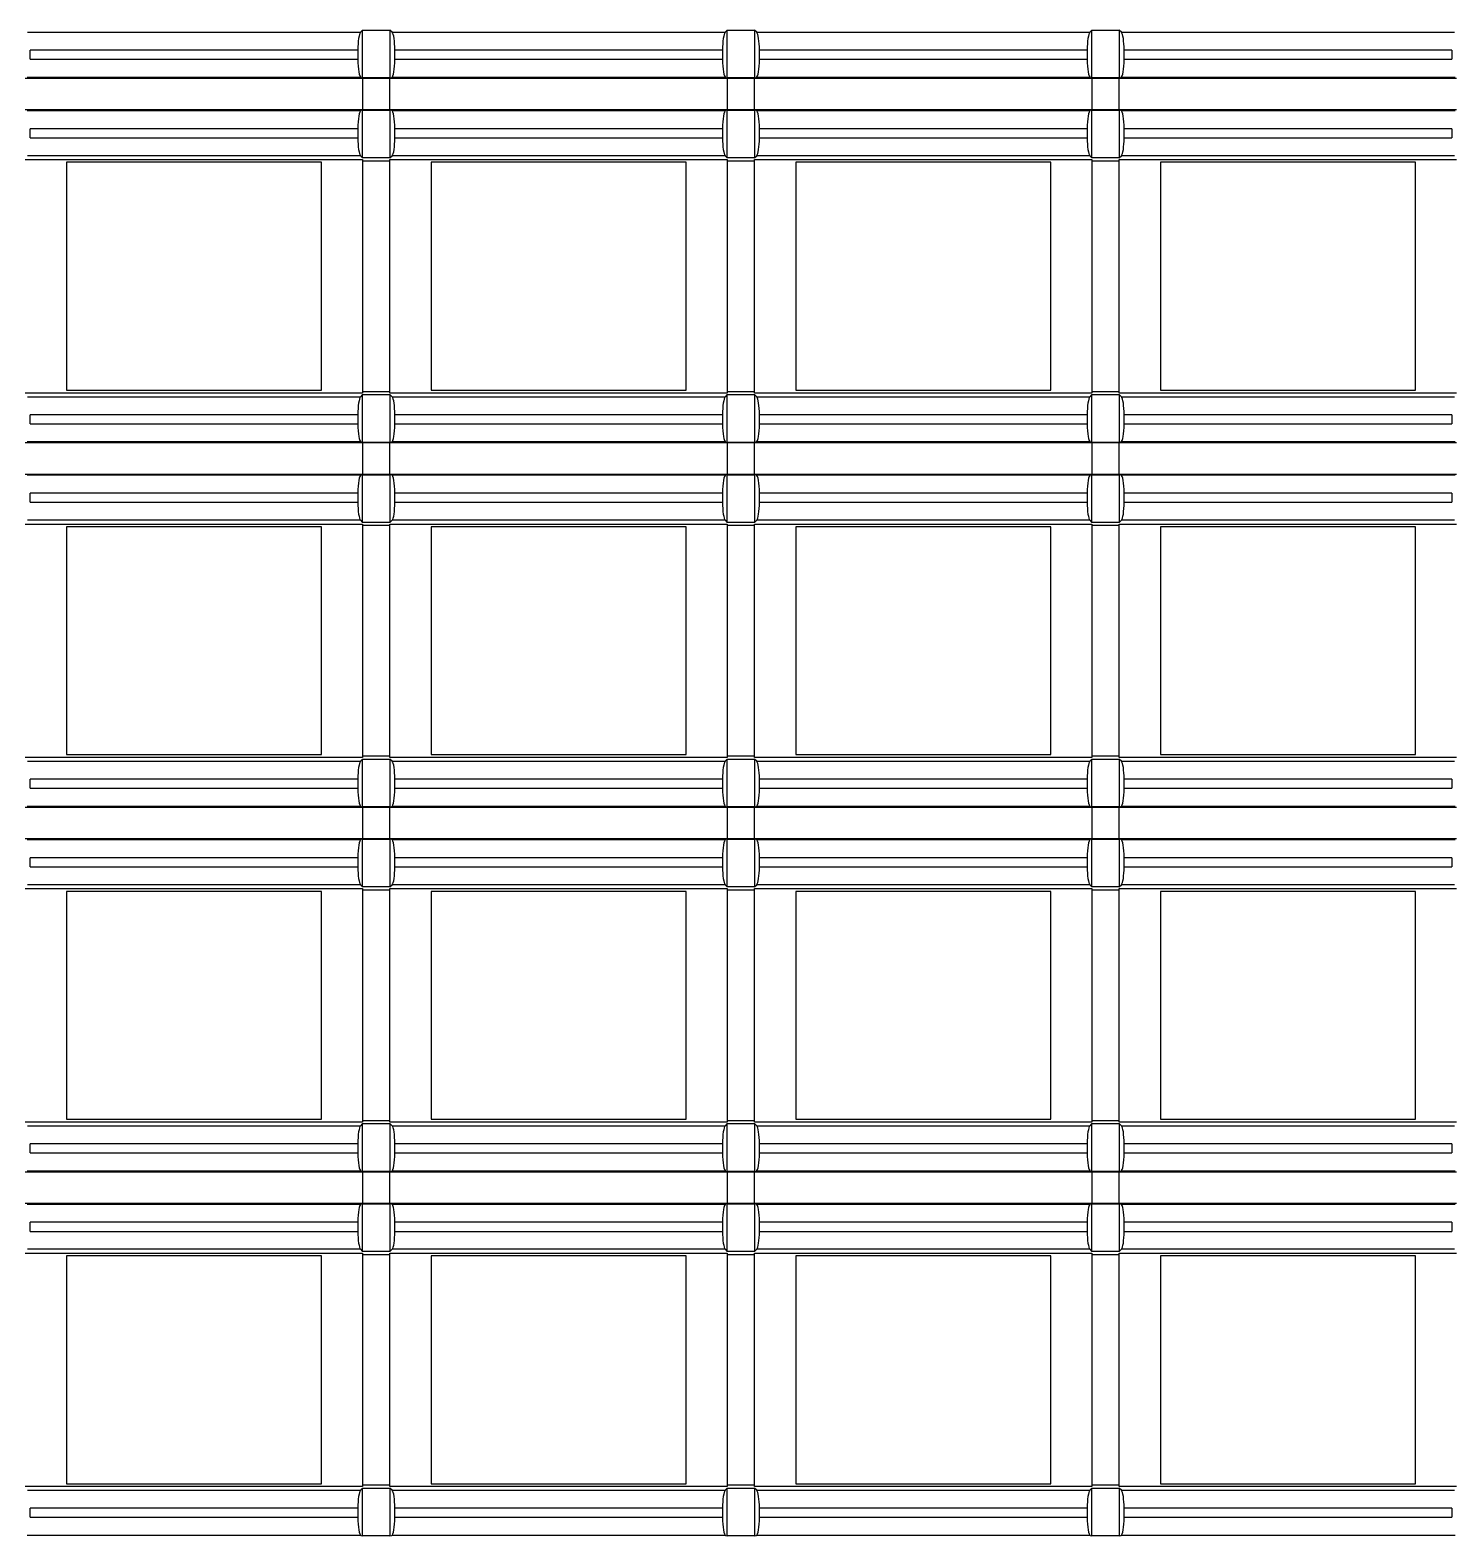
# Model space of a CAD drawing. Header units: inches. Extents: x 0 to 653, y 0 to 346.
# Drawn here: x 64.12 to 79.72, y 207.56 to 224.08 of the extents above; entities that cross this region are included whole.
import ezdxf

# ---------------------------------------------------------------- set-up
doc = ezdxf.new("R2010")
doc.units = ezdxf.units.IN
doc.header["$LTSCALE"] = 35.925693
doc.header["$MEASUREMENT"] = 0
doc.layers.add('2', color=7, linetype='CONTINUOUS')

msp = doc.modelspace()

# ---------------------------------------------------------------- linework, layer by layer
at = {"layer": '2', "color": 132, "linetype": 'Continuous', "true_color": 0x00cccc}
for p, q in [((64.096, 224.059), (67.749, 224.059)), ((67.772, 224.083), (67.749, 224.059)), ((67.772, 223.559), (67.772, 224.083)), ((67.772, 224.083), (68.072, 224.083)), ((68.072, 224.083), (68.072, 223.559)), ((68.096, 224.059), (68.072, 224.083)), ((68.096, 224.059), (71.749, 224.059)), ((71.772, 224.083), (71.749, 224.059)), ((71.772, 223.559), (71.772, 224.083)), ((71.772, 224.083), (72.072, 224.083)), ((72.072, 224.083), (72.072, 223.559)), ((72.096, 224.059), (72.072, 224.083)), ((72.096, 224.059), (75.749, 224.059)), ((75.772, 224.083), (75.749, 224.059)), ((75.772, 223.559), (75.772, 224.083)), ((75.772, 224.083), (76.072, 224.083)), ((76.072, 224.083), (76.072, 223.559)), ((76.095, 224.059), (76.072, 224.083)), ((76.095, 224.059), (79.749, 224.059)), ((64.125, 223.763), (64.125, 223.862)), ((67.72, 223.862), (64.125, 223.862)), ((64.125, 223.763), (67.72, 223.763)), ((67.72, 223.862), (67.72, 223.763)), ((68.125, 223.763), (68.125, 223.862)), ((71.72, 223.862), (68.125, 223.862)), ((68.125, 223.763), (71.72, 223.763)), ((71.72, 223.862), (71.72, 223.763)), ((72.125, 223.763), (72.125, 223.862)), ((75.72, 223.862), (72.125, 223.862)), ((72.125, 223.763), (75.72, 223.763)), ((75.72, 223.862), (75.72, 223.763)), ((76.125, 223.763), (76.125, 223.862)), ((79.72, 223.862), (76.125, 223.862)), ((76.125, 223.763), (79.72, 223.763)), ((79.72, 223.862), (79.72, 223.763)), ((67.754, 223.563), (64.091, 223.563)), ((67.754, 223.563), (67.772, 223.559)), ((68.072, 223.559), (68.091, 223.563)), ((71.754, 223.563), (68.091, 223.563)), ((71.754, 223.563), (71.772, 223.559)), ((72.072, 223.559), (72.091, 223.563)), ((75.754, 223.563), (72.091, 223.563)), ((75.754, 223.563), (75.772, 223.559)), ((76.072, 223.559), (76.091, 223.563)), ((79.754, 223.563), (76.091, 223.563)), ((64.072, 223.556), (67.772, 223.556)), ((68.072, 223.559), (67.772, 223.559)), ((67.772, 223.556), (67.772, 223.208)), ((68.072, 223.552), (67.772, 223.552)), ((68.072, 223.208), (68.072, 223.556)), ((68.072, 223.556), (71.772, 223.556)), ((72.072, 223.559), (71.772, 223.559)), ((71.772, 223.556), (71.772, 223.208)), ((72.072, 223.552), (71.772, 223.552)), ((72.072, 223.208), (72.072, 223.556)), ((72.072, 223.556), (75.772, 223.556)), ((76.072, 223.559), (75.772, 223.559)), ((75.772, 223.556), (75.772, 223.208)), ((76.072, 223.552), (75.772, 223.552)), ((76.072, 223.208), (76.072, 223.556)), ((76.072, 223.556), (79.772, 223.556)), ((67.772, 223.208), (64.072, 223.208)), ((64.091, 223.2), (67.754, 223.2)), ((67.772, 223.204), (67.754, 223.2)), ((67.772, 223.211), (68.072, 223.211)), ((67.772, 222.681), (67.772, 223.204)), ((67.772, 223.204), (68.072, 223.204)), ((71.772, 223.208), (68.072, 223.208)), ((68.072, 223.204), (68.072, 222.681)), ((68.091, 223.2), (68.072, 223.204)), ((68.091, 223.2), (71.754, 223.2)), ((71.772, 223.204), (71.754, 223.2)), ((71.772, 223.211), (72.072, 223.211)), ((71.772, 222.681), (71.772, 223.204)), ((71.772, 223.204), (72.072, 223.204)), ((75.772, 223.208), (72.072, 223.208)), ((72.072, 223.204), (72.072, 222.681)), ((72.091, 223.2), (72.072, 223.204)), ((72.091, 223.2), (75.754, 223.2)), ((75.772, 223.204), (75.754, 223.2)), ((75.772, 223.211), (76.072, 223.211)), ((75.772, 222.681), (75.772, 223.204)), ((75.772, 223.204), (76.072, 223.204)), ((79.772, 223.208), (76.072, 223.208)), ((76.072, 223.204), (76.072, 222.681)), ((76.091, 223.2), (76.072, 223.204)), ((76.091, 223.2), (79.754, 223.2)), ((64.125, 222.901), (64.125, 223.001)), ((67.72, 223.001), (64.125, 223.001)), ((64.125, 222.901), (67.72, 222.901)), ((67.72, 223.001), (67.72, 222.901)), ((68.125, 222.901), (68.125, 223.001)), ((71.72, 223.001), (68.125, 223.001)), ((68.125, 222.901), (71.72, 222.901)), ((71.72, 223.001), (71.72, 222.901)), ((72.125, 222.901), (72.125, 223.001)), ((75.72, 223.001), (72.125, 223.001)), ((72.125, 222.901), (75.72, 222.901)), ((75.72, 223.001), (75.72, 222.901)), ((76.125, 222.901), (76.125, 223.001)), ((79.72, 223.001), (76.125, 223.001)), ((76.125, 222.901), (79.72, 222.901)), ((79.72, 223.001), (79.72, 222.901)), ((64.072, 222.663), (67.772, 222.663)), ((67.749, 222.704), (64.096, 222.704)), ((64.522, 222.632), (64.522, 220.132)), ((67.322, 222.632), (64.522, 222.632)), ((67.322, 220.132), (67.322, 222.632)), ((67.749, 222.704), (67.772, 222.681)), ((68.072, 222.681), (67.772, 222.681)), ((67.772, 222.663), (67.772, 220.1)), ((68.072, 222.645), (67.772, 222.645)), ((68.072, 222.681), (68.096, 222.704)), ((68.072, 220.1), (68.072, 222.663)), ((68.072, 222.663), (71.772, 222.663)), ((71.749, 222.704), (68.096, 222.704)), ((68.522, 222.632), (68.522, 220.132)), ((71.322, 222.632), (68.522, 222.632)), ((71.322, 220.132), (71.322, 222.632)), ((71.749, 222.704), (71.772, 222.681)), ((72.072, 222.681), (71.772, 222.681)), ((71.772, 222.663), (71.772, 220.1)), ((72.072, 222.645), (71.772, 222.645)), ((72.072, 222.681), (72.096, 222.704)), ((72.072, 220.1), (72.072, 222.663)), ((72.072, 222.663), (75.772, 222.663)), ((75.749, 222.704), (72.096, 222.704)), ((72.522, 222.632), (72.522, 220.132)), ((75.322, 222.632), (72.522, 222.632)), ((75.322, 220.132), (75.322, 222.632)), ((75.749, 222.704), (75.772, 222.681)), ((76.072, 222.681), (75.772, 222.681)), ((75.772, 222.663), (75.772, 220.1)), ((76.072, 222.645), (75.772, 222.645)), ((76.072, 222.681), (76.095, 222.704)), ((76.072, 220.1), (76.072, 222.663)), ((76.072, 222.663), (79.772, 222.663)), ((79.749, 222.704), (76.095, 222.704)), ((76.522, 222.632), (76.522, 220.132)), ((79.322, 222.632), (76.522, 222.632)), ((79.322, 220.132), (79.322, 222.632)), ((67.772, 220.1), (64.072, 220.1)), ((64.522, 220.132), (67.322, 220.132)), ((67.772, 220.118), (68.072, 220.118)), ((71.772, 220.1), (68.072, 220.1)), ((68.522, 220.132), (71.322, 220.132)), ((71.772, 220.118), (72.072, 220.118)), ((75.772, 220.1), (72.072, 220.1)), ((72.522, 220.132), (75.322, 220.132)), ((75.772, 220.118), (76.072, 220.118)), ((79.772, 220.1), (76.072, 220.1)), ((76.522, 220.132), (79.322, 220.132)), ((64.096, 220.059), (67.749, 220.059)), ((67.772, 220.083), (67.749, 220.059)), ((67.772, 219.559), (67.772, 220.083)), ((67.772, 220.083), (68.072, 220.083)), ((68.072, 220.083), (68.072, 219.559)), ((68.096, 220.059), (68.072, 220.083)), ((68.096, 220.059), (71.749, 220.059)), ((71.772, 220.083), (71.749, 220.059)), ((71.772, 219.559), (71.772, 220.083)), ((71.772, 220.083), (72.072, 220.083)), ((72.072, 220.083), (72.072, 219.559)), ((72.096, 220.059), (72.072, 220.083)), ((72.096, 220.059), (75.749, 220.059)), ((75.772, 220.083), (75.749, 220.059)), ((75.772, 219.559), (75.772, 220.083)), ((75.772, 220.083), (76.072, 220.083)), ((76.072, 220.083), (76.072, 219.559)), ((76.095, 220.059), (76.072, 220.083)), ((76.095, 220.059), (79.749, 220.059)), ((64.125, 219.763), (64.125, 219.862)), ((67.72, 219.862), (64.125, 219.862)), ((64.125, 219.763), (67.72, 219.763)), ((67.72, 219.862), (67.72, 219.763)), ((68.125, 219.763), (68.125, 219.862)), ((71.72, 219.862), (68.125, 219.862)), ((68.125, 219.763), (71.72, 219.763)), ((71.72, 219.862), (71.72, 219.763)), ((72.125, 219.763), (72.125, 219.862)), ((75.72, 219.862), (72.125, 219.862)), ((72.125, 219.763), (75.72, 219.763)), ((75.72, 219.862), (75.72, 219.763)), ((76.125, 219.763), (76.125, 219.862)), ((79.72, 219.862), (76.125, 219.862)), ((76.125, 219.763), (79.72, 219.763)), ((79.72, 219.862), (79.72, 219.763)), ((64.072, 219.556), (67.772, 219.556)), ((67.754, 219.563), (64.091, 219.563)), ((67.754, 219.563), (67.772, 219.559)), ((68.072, 219.559), (67.772, 219.559)), ((67.772, 219.556), (67.772, 219.208)), ((68.072, 219.552), (67.772, 219.552)), ((68.072, 219.559), (68.091, 219.563)), ((68.072, 219.208), (68.072, 219.556)), ((68.072, 219.556), (71.772, 219.556)), ((71.754, 219.563), (68.091, 219.563)), ((71.754, 219.563), (71.772, 219.559)), ((72.072, 219.559), (71.772, 219.559)), ((71.772, 219.556), (71.772, 219.208)), ((72.072, 219.552), (71.772, 219.552)), ((72.072, 219.559), (72.091, 219.563)), ((72.072, 219.208), (72.072, 219.556)), ((72.072, 219.556), (75.772, 219.556)), ((75.754, 219.563), (72.091, 219.563)), ((75.754, 219.563), (75.772, 219.559)), ((76.072, 219.559), (75.772, 219.559)), ((75.772, 219.556), (75.772, 219.208)), ((76.072, 219.552), (75.772, 219.552)), ((76.072, 219.559), (76.091, 219.563)), ((76.072, 219.208), (76.072, 219.556)), ((76.072, 219.556), (79.772, 219.556)), ((79.754, 219.563), (76.091, 219.563)), ((67.772, 219.208), (64.072, 219.208)), ((64.091, 219.201), (67.754, 219.201)), ((67.772, 219.204), (67.754, 219.201)), ((67.772, 219.211), (68.072, 219.211)), ((67.772, 218.681), (67.772, 219.204)), ((67.772, 219.204), (68.072, 219.204)), ((71.772, 219.208), (68.072, 219.208)), ((68.072, 219.204), (68.072, 218.681)), ((68.091, 219.201), (68.072, 219.204)), ((68.091, 219.201), (71.754, 219.201)), ((71.772, 219.204), (71.754, 219.201)), ((71.772, 219.211), (72.072, 219.211)), ((71.772, 218.681), (71.772, 219.204)), ((71.772, 219.204), (72.072, 219.204)), ((75.772, 219.208), (72.072, 219.208)), ((72.072, 219.204), (72.072, 218.681)), ((72.091, 219.201), (72.072, 219.204)), ((72.091, 219.201), (75.754, 219.201)), ((75.772, 219.204), (75.754, 219.201)), ((75.772, 219.211), (76.072, 219.211)), ((75.772, 218.681), (75.772, 219.204)), ((75.772, 219.204), (76.072, 219.204)), ((79.772, 219.208), (76.072, 219.208)), ((76.072, 219.204), (76.072, 218.681)), ((76.091, 219.201), (76.072, 219.204)), ((76.091, 219.201), (79.754, 219.201)), ((64.125, 218.901), (64.125, 219.001)), ((67.72, 219.001), (64.125, 219.001)), ((67.72, 219.001), (67.72, 218.901)), ((68.125, 218.901), (68.125, 219.001)), ((71.72, 219.001), (68.125, 219.001)), ((71.72, 219.001), (71.72, 218.901)), ((72.125, 218.901), (72.125, 219.001)), ((75.72, 219.001), (72.125, 219.001)), ((75.72, 219.001), (75.72, 218.901)), ((76.125, 218.901), (76.125, 219.001)), ((79.72, 219.001), (76.125, 219.001)), ((79.72, 219.001), (79.72, 218.901)), ((64.125, 218.901), (67.72, 218.901)), ((68.125, 218.901), (71.72, 218.901)), ((72.125, 218.901), (75.72, 218.901)), ((76.125, 218.901), (79.72, 218.901)), ((64.072, 218.663), (67.772, 218.663)), ((67.749, 218.704), (64.096, 218.704)), ((64.522, 218.632), (64.522, 216.132)), ((67.322, 218.632), (64.522, 218.632)), ((67.322, 216.132), (67.322, 218.632)), ((67.749, 218.704), (67.772, 218.681)), ((68.072, 218.681), (67.772, 218.681)), ((67.772, 218.663), (67.772, 216.1)), ((68.072, 218.645), (67.772, 218.645)), ((68.072, 218.681), (68.096, 218.704)), ((68.072, 216.1), (68.072, 218.663)), ((68.072, 218.663), (71.772, 218.663)), ((71.749, 218.704), (68.096, 218.704)), ((68.522, 218.632), (68.522, 216.132)), ((71.322, 218.632), (68.522, 218.632)), ((71.322, 216.132), (71.322, 218.632)), ((71.749, 218.704), (71.772, 218.681)), ((72.072, 218.681), (71.772, 218.681)), ((71.772, 218.663), (71.772, 216.1)), ((72.072, 218.645), (71.772, 218.645)), ((72.072, 218.681), (72.096, 218.704)), ((72.072, 216.1), (72.072, 218.663)), ((72.072, 218.663), (75.772, 218.663)), ((75.749, 218.704), (72.096, 218.704)), ((72.522, 218.632), (72.522, 216.132)), ((75.322, 218.632), (72.522, 218.632)), ((75.322, 216.132), (75.322, 218.632)), ((75.749, 218.704), (75.772, 218.681)), ((76.072, 218.681), (75.772, 218.681)), ((75.772, 218.663), (75.772, 216.1)), ((76.072, 218.645), (75.772, 218.645)), ((76.072, 218.681), (76.095, 218.704)), ((76.072, 216.1), (76.072, 218.663)), ((76.072, 218.663), (79.772, 218.663)), ((79.749, 218.704), (76.095, 218.704)), ((76.522, 218.632), (76.522, 216.132)), ((79.322, 218.632), (76.522, 218.632)), ((79.322, 216.132), (79.322, 218.632)), ((64.522, 216.132), (67.322, 216.132)), ((68.522, 216.132), (71.322, 216.132)), ((72.522, 216.132), (75.322, 216.132)), ((76.522, 216.132), (79.322, 216.132)), ((67.772, 216.1), (64.072, 216.1)), ((64.096, 216.059), (67.749, 216.059)), ((67.772, 216.083), (67.749, 216.059)), ((67.772, 216.118), (68.072, 216.118)), ((67.772, 215.559), (67.772, 216.083)), ((67.772, 216.083), (68.072, 216.083)), ((71.772, 216.1), (68.072, 216.1)), ((68.072, 216.083), (68.072, 215.559)), ((68.096, 216.059), (68.072, 216.083)), ((68.096, 216.059), (71.749, 216.059)), ((71.772, 216.083), (71.749, 216.059)), ((71.772, 216.118), (72.072, 216.118)), ((71.772, 215.559), (71.772, 216.083)), ((71.772, 216.083), (72.072, 216.083)), ((75.772, 216.1), (72.072, 216.1)), ((72.072, 216.083), (72.072, 215.559)), ((72.096, 216.059), (72.072, 216.083)), ((72.096, 216.059), (75.749, 216.059)), ((75.772, 216.083), (75.749, 216.059)), ((75.772, 216.118), (76.072, 216.118)), ((75.772, 215.559), (75.772, 216.083)), ((75.772, 216.083), (76.072, 216.083)), ((79.772, 216.1), (76.072, 216.1)), ((76.072, 216.083), (76.072, 215.559)), ((76.095, 216.059), (76.072, 216.083)), ((76.095, 216.059), (79.749, 216.059)), ((64.125, 215.763), (64.125, 215.863)), ((67.72, 215.863), (64.125, 215.863)), ((67.72, 215.863), (67.72, 215.763)), ((68.125, 215.763), (68.125, 215.863)), ((71.72, 215.863), (68.125, 215.863)), ((71.72, 215.863), (71.72, 215.763)), ((72.125, 215.763), (72.125, 215.863)), ((75.72, 215.863), (72.125, 215.863)), ((75.72, 215.863), (75.72, 215.763)), ((76.125, 215.763), (76.125, 215.863)), ((79.72, 215.863), (76.125, 215.863)), ((79.72, 215.863), (79.72, 215.763)), ((64.125, 215.763), (67.72, 215.763)), ((68.125, 215.763), (71.72, 215.763)), ((72.125, 215.763), (75.72, 215.763)), ((76.125, 215.763), (79.72, 215.763)), ((64.072, 215.556), (67.772, 215.556)), ((67.754, 215.563), (64.091, 215.563)), ((67.754, 215.563), (67.772, 215.559)), ((68.072, 215.559), (67.772, 215.559)), ((67.772, 215.556), (67.772, 215.208)), ((68.072, 215.552), (67.772, 215.552)), ((68.072, 215.559), (68.091, 215.563)), ((68.072, 215.208), (68.072, 215.556)), ((68.072, 215.556), (71.772, 215.556)), ((71.754, 215.563), (68.091, 215.563)), ((71.754, 215.563), (71.772, 215.559)), ((72.072, 215.559), (71.772, 215.559)), ((71.772, 215.556), (71.772, 215.208)), ((72.072, 215.552), (71.772, 215.552)), ((72.072, 215.559), (72.091, 215.563)), ((72.072, 215.208), (72.072, 215.556)), ((72.072, 215.556), (75.772, 215.556)), ((75.754, 215.563), (72.091, 215.563)), ((75.754, 215.563), (75.772, 215.559)), ((76.072, 215.559), (75.772, 215.559)), ((75.772, 215.556), (75.772, 215.208)), ((76.072, 215.552), (75.772, 215.552)), ((76.072, 215.559), (76.091, 215.563)), ((76.072, 215.208), (76.072, 215.556)), ((76.072, 215.556), (79.772, 215.556)), ((79.754, 215.563), (76.091, 215.563)), ((67.772, 215.208), (64.072, 215.208)), ((64.091, 215.201), (67.754, 215.201)), ((67.772, 215.204), (67.754, 215.201)), ((67.772, 215.211), (68.072, 215.211)), ((67.772, 214.681), (67.772, 215.204)), ((67.772, 215.204), (68.072, 215.204)), ((71.772, 215.208), (68.072, 215.208)), ((68.072, 215.204), (68.072, 214.681)), ((68.091, 215.201), (68.072, 215.204)), ((68.091, 215.201), (71.754, 215.201)), ((71.772, 215.204), (71.754, 215.201)), ((71.772, 215.211), (72.072, 215.211)), ((71.772, 214.681), (71.772, 215.204)), ((71.772, 215.204), (72.072, 215.204)), ((75.772, 215.208), (72.072, 215.208)), ((72.072, 215.204), (72.072, 214.681)), ((72.091, 215.201), (72.072, 215.204)), ((72.091, 215.201), (75.754, 215.201)), ((75.772, 215.204), (75.754, 215.201)), ((75.772, 215.211), (76.072, 215.211)), ((75.772, 214.681), (75.772, 215.204)), ((75.772, 215.204), (76.072, 215.204)), ((79.772, 215.208), (76.072, 215.208)), ((76.072, 215.204), (76.072, 214.681)), ((76.091, 215.201), (76.072, 215.204)), ((76.091, 215.201), (79.754, 215.201)), ((64.125, 214.901), (64.125, 215.001)), ((67.72, 215.001), (64.125, 215.001)), ((67.72, 215.001), (67.72, 214.901)), ((68.125, 214.901), (68.125, 215.001)), ((71.72, 215.001), (68.125, 215.001)), ((71.72, 215.001), (71.72, 214.901)), ((72.125, 214.901), (72.125, 215.001)), ((75.72, 215.001), (72.125, 215.001)), ((75.72, 215.001), (75.72, 214.901)), ((76.125, 214.901), (76.125, 215.001)), ((79.72, 215.001), (76.125, 215.001)), ((79.72, 215.001), (79.72, 214.901)), ((64.125, 214.901), (67.72, 214.901)), ((68.125, 214.901), (71.72, 214.901)), ((72.125, 214.901), (75.72, 214.901)), ((76.125, 214.901), (79.72, 214.901)), ((64.072, 214.663), (67.772, 214.663)), ((67.749, 214.704), (64.096, 214.704)), ((67.749, 214.704), (67.772, 214.681)), ((68.072, 214.681), (67.772, 214.681)), ((67.772, 214.663), (67.772, 212.1)), ((68.072, 214.645), (67.772, 214.645)), ((68.072, 214.681), (68.096, 214.704)), ((68.072, 212.1), (68.072, 214.663)), ((68.072, 214.663), (71.772, 214.663)), ((71.749, 214.704), (68.096, 214.704)), ((71.749, 214.704), (71.772, 214.681)), ((72.072, 214.681), (71.772, 214.681)), ((71.772, 214.663), (71.772, 212.1)), ((72.072, 214.645), (71.772, 214.645)), ((72.072, 214.681), (72.096, 214.704)), ((72.072, 212.1), (72.072, 214.663)), ((72.072, 214.663), (75.772, 214.663)), ((75.749, 214.704), (72.096, 214.704)), ((75.749, 214.704), (75.772, 214.681)), ((76.072, 214.681), (75.772, 214.681)), ((75.772, 214.663), (75.772, 212.1)), ((76.072, 214.645), (75.772, 214.645)), ((76.072, 214.681), (76.095, 214.704)), ((76.072, 212.1), (76.072, 214.663)), ((76.072, 214.663), (79.772, 214.663)), ((79.749, 214.704), (76.095, 214.704)), ((64.522, 214.632), (64.522, 212.132)), ((67.322, 214.632), (64.522, 214.632)), ((67.322, 212.132), (67.322, 214.632)), ((68.522, 214.632), (68.522, 212.132)), ((71.322, 214.632), (68.522, 214.632)), ((71.322, 212.132), (71.322, 214.632)), ((72.522, 214.632), (72.522, 212.132)), ((75.322, 214.632), (72.522, 214.632)), ((75.322, 212.132), (75.322, 214.632)), ((76.522, 214.632), (76.522, 212.132)), ((79.322, 214.632), (76.522, 214.632)), ((79.322, 212.132), (79.322, 214.632)), ((67.772, 212.1), (64.072, 212.1)), ((64.096, 212.06), (67.749, 212.06)), ((64.522, 212.132), (67.322, 212.132)), ((67.772, 212.083), (67.749, 212.06)), ((67.772, 212.118), (68.072, 212.118)), ((67.772, 211.559), (67.772, 212.083)), ((67.772, 212.083), (68.072, 212.083)), ((71.772, 212.1), (68.072, 212.1)), ((68.072, 212.083), (68.072, 211.559)), ((68.096, 212.06), (68.072, 212.083)), ((68.096, 212.06), (71.749, 212.06)), ((68.522, 212.132), (71.322, 212.132)), ((71.772, 212.083), (71.749, 212.06)), ((71.772, 212.118), (72.072, 212.118)), ((71.772, 211.559), (71.772, 212.083)), ((71.772, 212.083), (72.072, 212.083)), ((75.772, 212.1), (72.072, 212.1)), ((72.072, 212.083), (72.072, 211.559)), ((72.096, 212.06), (72.072, 212.083)), ((72.096, 212.06), (75.749, 212.06)), ((72.522, 212.132), (75.322, 212.132)), ((75.772, 212.083), (75.749, 212.06)), ((75.772, 212.118), (76.072, 212.118)), ((75.772, 211.559), (75.772, 212.083)), ((75.772, 212.083), (76.072, 212.083)), ((79.772, 212.1), (76.072, 212.1)), ((76.072, 212.083), (76.072, 211.559)), ((76.095, 212.06), (76.072, 212.083)), ((76.095, 212.06), (79.749, 212.06)), ((76.522, 212.132), (79.322, 212.132)), ((64.125, 211.763), (64.125, 211.863)), ((67.72, 211.863), (64.125, 211.863)), ((67.72, 211.863), (67.72, 211.763)), ((68.125, 211.763), (68.125, 211.863)), ((71.72, 211.863), (68.125, 211.863)), ((71.72, 211.863), (71.72, 211.763)), ((72.125, 211.763), (72.125, 211.863)), ((75.72, 211.863), (72.125, 211.863)), ((75.72, 211.863), (75.72, 211.763)), ((76.125, 211.763), (76.125, 211.863)), ((79.72, 211.863), (76.125, 211.863)), ((79.72, 211.863), (79.72, 211.763)), ((64.125, 211.763), (67.72, 211.763)), ((68.125, 211.763), (71.72, 211.763)), ((72.125, 211.763), (75.72, 211.763)), ((76.125, 211.763), (79.72, 211.763)), ((64.072, 211.556), (67.772, 211.556)), ((67.754, 211.563), (64.091, 211.563)), ((67.754, 211.563), (67.772, 211.559)), ((68.072, 211.559), (67.772, 211.559)), ((67.772, 211.556), (67.772, 211.208)), ((68.072, 211.552), (67.772, 211.552)), ((68.072, 211.559), (68.091, 211.563)), ((68.072, 211.208), (68.072, 211.556)), ((68.072, 211.556), (71.772, 211.556)), ((71.754, 211.563), (68.091, 211.563)), ((71.754, 211.563), (71.772, 211.559)), ((72.072, 211.559), (71.772, 211.559)), ((71.772, 211.556), (71.772, 211.208)), ((72.072, 211.552), (71.772, 211.552)), ((72.072, 211.559), (72.091, 211.563)), ((72.072, 211.208), (72.072, 211.556)), ((72.072, 211.556), (75.772, 211.556)), ((75.754, 211.563), (72.091, 211.563)), ((75.754, 211.563), (75.772, 211.559)), ((76.072, 211.559), (75.772, 211.559)), ((75.772, 211.556), (75.772, 211.208)), ((76.072, 211.552), (75.772, 211.552)), ((76.072, 211.559), (76.091, 211.563)), ((76.072, 211.208), (76.072, 211.556)), ((76.072, 211.556), (79.772, 211.556)), ((79.754, 211.563), (76.091, 211.563)), ((67.772, 211.208), (64.072, 211.208)), ((64.091, 211.201), (67.754, 211.201)), ((67.772, 211.204), (67.754, 211.201)), ((67.772, 211.211), (68.072, 211.211)), ((67.772, 210.681), (67.772, 211.204)), ((67.772, 211.204), (68.072, 211.204)), ((71.772, 211.208), (68.072, 211.208)), ((68.072, 211.204), (68.072, 210.681)), ((68.091, 211.201), (68.072, 211.204)), ((68.091, 211.201), (71.754, 211.201)), ((71.772, 211.204), (71.754, 211.201)), ((71.772, 211.211), (72.072, 211.211)), ((71.772, 210.681), (71.772, 211.204)), ((71.772, 211.204), (72.072, 211.204)), ((75.772, 211.208), (72.072, 211.208)), ((72.072, 211.204), (72.072, 210.681)), ((72.091, 211.201), (72.072, 211.204)), ((72.091, 211.201), (75.754, 211.201)), ((75.772, 211.204), (75.754, 211.201)), ((75.772, 211.211), (76.072, 211.211)), ((75.772, 210.681), (75.772, 211.204)), ((75.772, 211.204), (76.072, 211.204)), ((79.772, 211.208), (76.072, 211.208)), ((76.072, 211.204), (76.072, 210.681)), ((76.091, 211.201), (76.072, 211.204)), ((76.091, 211.201), (79.754, 211.201)), ((64.125, 210.901), (64.125, 211.001)), ((67.72, 211.001), (64.125, 211.001)), ((64.125, 210.901), (67.72, 210.901)), ((67.72, 211.001), (67.72, 210.901)), ((68.125, 210.901), (68.125, 211.001)), ((71.72, 211.001), (68.125, 211.001)), ((68.125, 210.901), (71.72, 210.901)), ((71.72, 211.001), (71.72, 210.901)), ((72.125, 210.901), (72.125, 211.001)), ((75.72, 211.001), (72.125, 211.001)), ((72.125, 210.901), (75.72, 210.901)), ((75.72, 211.001), (75.72, 210.901)), ((76.125, 210.901), (76.125, 211.001)), ((79.72, 211.001), (76.125, 211.001)), ((76.125, 210.901), (79.72, 210.901)), ((79.72, 211.001), (79.72, 210.901)), ((67.749, 210.704), (64.096, 210.704)), ((67.749, 210.704), (67.772, 210.681)), ((68.072, 210.681), (67.772, 210.681)), ((68.072, 210.681), (68.096, 210.704)), ((71.749, 210.704), (68.096, 210.704)), ((71.749, 210.704), (71.772, 210.681)), ((72.072, 210.681), (71.772, 210.681)), ((72.072, 210.681), (72.096, 210.704)), ((75.749, 210.704), (72.096, 210.704)), ((75.749, 210.704), (75.772, 210.681)), ((76.072, 210.681), (75.772, 210.681)), ((76.072, 210.681), (76.095, 210.704)), ((79.749, 210.704), (76.095, 210.704)), ((64.072, 210.663), (67.772, 210.663)), ((64.522, 210.632), (64.522, 208.132)), ((67.322, 210.632), (64.522, 210.632)), ((67.322, 208.132), (67.322, 210.632)), ((67.772, 210.663), (67.772, 208.101)), ((68.072, 210.645), (67.772, 210.645)), ((68.072, 208.101), (68.072, 210.663)), ((68.072, 210.663), (71.772, 210.663)), ((68.522, 210.632), (68.522, 208.132)), ((71.322, 210.632), (68.522, 210.632)), ((71.322, 208.132), (71.322, 210.632)), ((71.772, 210.663), (71.772, 208.101)), ((72.072, 210.645), (71.772, 210.645)), ((72.072, 208.101), (72.072, 210.663)), ((72.072, 210.663), (75.772, 210.663)), ((72.522, 210.632), (72.522, 208.132)), ((75.322, 210.632), (72.522, 210.632)), ((75.322, 208.132), (75.322, 210.632)), ((75.772, 210.663), (75.772, 208.101)), ((76.072, 210.645), (75.772, 210.645)), ((76.072, 208.101), (76.072, 210.663)), ((76.072, 210.663), (79.772, 210.663)), ((76.522, 210.632), (76.522, 208.132)), ((79.322, 210.632), (76.522, 210.632)), ((79.322, 208.132), (79.322, 210.632)), ((67.772, 208.101), (64.072, 208.101)), ((64.096, 208.06), (67.749, 208.06)), ((64.522, 208.132), (67.322, 208.132)), ((67.772, 208.083), (67.749, 208.06)), ((67.772, 208.118), (68.072, 208.118)), ((67.772, 207.559), (67.772, 208.083)), ((67.772, 208.083), (68.072, 208.083)), ((71.772, 208.101), (68.072, 208.101)), ((68.072, 208.083), (68.072, 207.559)), ((68.096, 208.06), (68.072, 208.083)), ((68.096, 208.06), (71.749, 208.06)), ((68.522, 208.132), (71.322, 208.132)), ((71.772, 208.083), (71.749, 208.06)), ((71.772, 208.118), (72.072, 208.118)), ((71.772, 207.559), (71.772, 208.083)), ((71.772, 208.083), (72.072, 208.083)), ((75.772, 208.101), (72.072, 208.101)), ((72.072, 208.083), (72.072, 207.559)), ((72.096, 208.06), (72.072, 208.083)), ((72.096, 208.06), (75.749, 208.06)), ((72.522, 208.132), (75.322, 208.132)), ((75.772, 208.083), (75.749, 208.06)), ((75.772, 208.118), (76.072, 208.118)), ((75.772, 207.559), (75.772, 208.083)), ((75.772, 208.083), (76.072, 208.083)), ((79.772, 208.101), (76.072, 208.101)), ((76.072, 208.083), (76.072, 207.559)), ((76.095, 208.06), (76.072, 208.083)), ((76.095, 208.06), (79.749, 208.06)), ((76.522, 208.132), (79.322, 208.132)), ((64.125, 207.763), (64.125, 207.863)), ((67.72, 207.863), (64.125, 207.863)), ((64.125, 207.763), (67.72, 207.763)), ((67.72, 207.863), (67.72, 207.763)), ((68.125, 207.763), (68.125, 207.863)), ((71.72, 207.863), (68.125, 207.863)), ((68.125, 207.763), (71.72, 207.763)), ((71.72, 207.863), (71.72, 207.763)), ((72.125, 207.763), (72.125, 207.863)), ((75.72, 207.863), (72.125, 207.863)), ((72.125, 207.763), (75.72, 207.763)), ((75.72, 207.863), (75.72, 207.763)), ((76.125, 207.763), (76.125, 207.863)), ((79.72, 207.863), (76.125, 207.863)), ((76.125, 207.763), (79.72, 207.763)), ((79.72, 207.863), (79.72, 207.763)), ((67.754, 207.563), (64.091, 207.563)), ((67.754, 207.563), (67.772, 207.559)), ((68.072, 207.559), (67.772, 207.559)), ((68.072, 207.559), (68.091, 207.563)), ((71.754, 207.563), (68.091, 207.563)), ((71.754, 207.563), (71.772, 207.559)), ((72.072, 207.559), (71.772, 207.559)), ((72.072, 207.559), (72.091, 207.563)), ((75.754, 207.563), (72.091, 207.563)), ((75.754, 207.563), (75.772, 207.559)), ((76.072, 207.559), (75.772, 207.559)), ((76.072, 207.559), (76.091, 207.563)), ((79.754, 207.563), (76.091, 207.563))]:
    msp.add_line(p, q, dxfattribs=at)
for centre, start_param, end_param in [((67.755, 223.862), 0.174533, 1.570796), ((68.09, 223.862), -1.570796, -0.174533), ((71.755, 223.862), 0.174533, 1.570796), ((72.089, 223.862), -1.570796, -0.174533), ((75.755, 223.862), 0.174533, 1.570796), ((76.089, 223.862), -1.570796, -0.174533), ((67.755, 223.763), 1.570796, 3.106686), ((68.09, 223.763), -3.106686, -1.570796), ((71.755, 223.763), 1.570796, 3.106686), ((72.089, 223.763), -3.106686, -1.570796), ((75.755, 223.763), -4.712389, -3.176499), ((76.089, 223.763), -3.106686, -1.570796), ((67.755, 223.001), 0.034907, 1.570796), ((68.09, 223.001), -1.570796, -0.034907), ((71.755, 223.001), 0.034907, 1.570796), ((72.089, 223.001), -1.570796, -0.034907), ((75.755, 223.001), 0.034907, 1.570796), ((76.089, 223.001), -1.570796, -0.034907), ((67.755, 222.901), -4.712389, -3.316126), ((68.09, 222.901), -2.96706, -1.570796), ((71.755, 222.901), -4.712389, -3.316126), ((72.089, 222.901), -2.96706, -1.570796), ((75.755, 222.901), 1.570796, 2.96706), ((76.089, 222.901), -2.96706, -1.570796), ((67.755, 219.862), 0.174533, 1.570796), ((68.09, 219.862), -1.570796, -0.174533), ((71.755, 219.862), 0.174533, 1.570796), ((72.089, 219.862), -1.570796, -0.174533), ((75.755, 219.862), 0.174533, 1.570796), ((76.089, 219.862), -1.570796, -0.174533), ((67.755, 219.763), -4.712389, -3.176499), ((68.09, 219.763), -3.106686, -1.570796), ((71.755, 219.763), 1.570796, 3.106686), ((72.089, 219.763), -3.106686, -1.570796), ((75.755, 219.763), 1.570796, 3.106686), ((76.089, 219.763), -3.106686, -1.570796), ((67.755, 219.001), 0.034907, 1.570796), ((68.09, 219.001), -1.570796, -0.034907), ((71.755, 219.001), 0.034907, 1.570796), ((72.089, 219.001), -1.570796, -0.034907), ((75.755, 219.001), 0.034907, 1.570796), ((76.089, 219.001), -1.570796, -0.034907), ((67.755, 218.901), -4.712389, -3.316126), ((68.09, 218.901), -2.96706, -1.570796), ((71.755, 218.901), -4.712389, -3.316126), ((72.089, 218.901), -2.96706, -1.570796), ((75.755, 218.901), -4.712389, -3.316126), ((76.089, 218.901), -2.96706, -1.570796), ((67.755, 215.863), 0.174533, 1.570796), ((68.09, 215.863), -1.570796, -0.174533), ((71.755, 215.863), 0.174533, 1.570796), ((72.089, 215.863), -1.570796, -0.174533), ((75.755, 215.863), 0.174533, 1.570796), ((76.089, 215.863), -1.570796, -0.174533), ((67.755, 215.763), -4.712389, -3.176499), ((68.09, 215.763), -3.106686, -1.570796), ((71.755, 215.763), 1.570796, 3.106686), ((72.089, 215.763), -3.106686, -1.570796), ((75.755, 215.763), 1.570796, 3.106686), ((76.089, 215.763), -3.106686, -1.570796), ((67.755, 215.001), 0.034907, 1.570796), ((68.09, 215.001), -1.570796, -0.034907), ((71.755, 215.001), 0.034907, 1.570796), ((72.089, 215.001), -1.570796, -0.034907), ((75.755, 215.001), 0.034907, 1.570796), ((76.089, 215.001), -1.570796, -0.034907), ((67.755, 214.901), -4.712389, -3.316126), ((68.09, 214.901), -2.96706, -1.570796), ((71.755, 214.901), -4.712389, -3.316126), ((72.089, 214.901), -2.96706, -1.570796), ((75.755, 214.901), -4.712389, -3.316126), ((76.089, 214.901), -2.96706, -1.570796), ((67.755, 211.863), 0.174533, 1.570796), ((68.09, 211.863), -1.570796, -0.174533), ((71.755, 211.863), 0.174533, 1.570796), ((72.089, 211.863), -1.570796, -0.174533), ((75.755, 211.863), 0.174533, 1.570796), ((76.089, 211.863), -1.570796, -0.174533), ((67.755, 211.763), -4.712389, -3.176499), ((68.09, 211.763), -3.106686, -1.570796), ((71.755, 211.763), 1.570796, 3.106686), ((72.089, 211.763), -3.106686, -1.570796), ((75.755, 211.763), 1.570796, 3.106686), ((76.089, 211.763), -3.106686, -1.570796), ((67.755, 211.001), 0.034907, 1.570796), ((68.09, 211.001), -1.570796, -0.034907), ((71.755, 211.001), 0.034907, 1.570796), ((72.089, 211.001), -1.570796, -0.034907), ((75.755, 211.001), 0.034907, 1.570796), ((76.089, 211.001), -1.570796, -0.034907), ((67.755, 210.901), -4.712389, -3.316126), ((68.09, 210.901), -2.96706, -1.570796), ((71.755, 210.901), -4.712389, -3.316126), ((72.089, 210.901), -2.96706, -1.570796), ((75.755, 210.901), -4.712389, -3.316126), ((76.089, 210.901), -2.96706, -1.570796), ((67.755, 207.863), 0.174533, 1.570796), ((68.09, 207.863), -1.570796, -0.174533), ((71.755, 207.863), 0.174533, 1.570796), ((72.089, 207.863), -1.570796, -0.174533), ((75.755, 207.863), 0.174533, 1.570796), ((76.089, 207.863), -1.570796, -0.174533), ((67.755, 207.763), -4.712389, -3.176499), ((68.09, 207.763), -3.106686, -1.570796), ((71.755, 207.763), 1.570796, 3.106686), ((72.089, 207.763), -3.106686, -1.570796), ((75.755, 207.763), 1.570796, 3.106686), ((76.089, 207.763), -3.106686, -1.570796)]:
    msp.add_ellipse(centre, major_axis=(0, 0.2), ratio=0.176327, start_param=start_param, end_param=end_param, dxfattribs=at)

doc.saveas('drawing.dxf')
